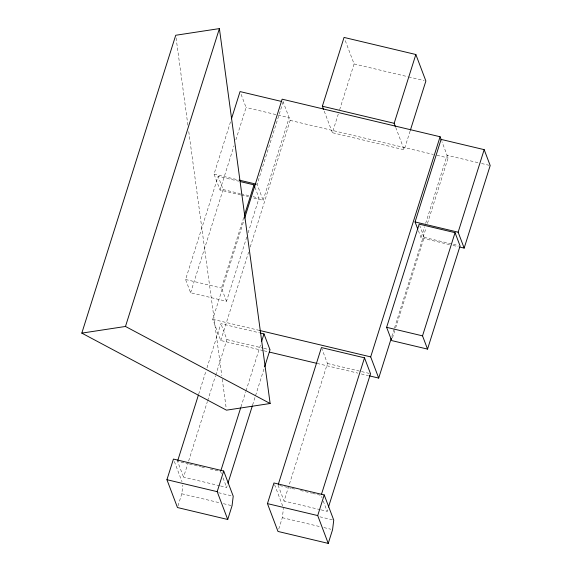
<?xml version="1.0" encoding="UTF-8"?>
<svg xmlns="http://www.w3.org/2000/svg" width="572" height="572" viewBox="0 0 572 572"><rect width="100%" height="100%" fill="white"/><g stroke="black" fill="none" stroke-linecap="round" stroke-linejoin="round"><path stroke-width="0.43" stroke-dasharray="2.86 2.15" d="M177.978 505.92L181.803 493.779L182.861 485.113M278.75 529.014L282.325 517.689L283.49 508.158M240.726 194.952L220.048 190.033L214.028 174.131L230.938 120.52M246.768 237.008L226.505 301.287L190.605 292.75L185.585 279.501L218.125 176.312L238.638 181.188M220.048 190.033L234.005 145.781M235.878 139.825L246.074 107.486L240.962 93.972M190.605 292.75L223.137 189.561L218.125 176.312M226.505 301.287L221.486 288.038L243.887 216.988M263.277 350.629L220.749 340.512L212.727 319.312L244.08 219.87M283.14 101.83L257.107 184.377L263.127 200.279L252.788 197.819M248.105 232.783L259.037 198.105L255.276 188.167M198.684 394.158L205.913 371.228M206.985 367.832L220.906 323.666L259.681 332.89M263.127 200.279L289.153 117.732L246.074 107.486M220.749 340.512L248.62 252.123M250.229 247.018L290.161 120.385L283.061 101.63M219.734 485.757L183.548 477.155L187.566 464.414M188.638 461.018L207.379 401.565M207.65 400.715L215.415 376.09M215.68 375.239L226.927 339.568L220.906 323.666M240.962 406.957L245.781 391.67M246.046 390.819L261.046 343.257M410.088 131.117L404.197 149.8L332.396 132.718L338.288 114.035M339.625 109.788L354.089 63.928L344.68 39.082M220.599 485.964L226.626 487.401L227.434 484.849M252.602 405.019L255.284 396.525M255.548 395.681L264.114 368.504M320.256 509.666L284.07 501.065L327.449 363.477L322.029 349.17M321.114 509.874L327.148 511.311L328.221 507.915M449.521 244.616L421.085 237.852L424.574 226.791M425.647 223.387L447.111 155.305L478.128 162.684M391.841 336.436L394.251 328.786M394.523 327.942L426.14 227.649M427.484 223.395L448.119 157.951L441.942 141.649M392.442 338.031L395.374 328.728M395.638 327.878L424.174 237.38L419.784 225.79M354.089 63.928L407.722 76.684M408.587 76.891L424.152 80.595M481.574 163.499L489.332 165.344M290.161 120.385L433.361 154.447M436.836 155.269L448.119 157.951M214.028 174.131L238.152 179.873M223.137 189.561L240.233 193.629M241.084 193.829L249.635 195.867M253.053 196.682L259.037 198.105M424.174 237.38L458.365 245.517M241.591 195.159L248.484 196.797M452.967 245.438L458.136 246.668M185.585 279.501L221.486 288.038M212.727 319.312L258.723 330.251M226.927 339.568L263.113 348.176M263.978 348.384L270.005 349.814M327.449 363.477L370.527 373.723M264.15 350.836L268.49 351.866M317.088 363.427L357.879 373.13M361.354 373.959L368.296 375.604M188.731 463.913L177.527 461.254L183.548 477.155M189.589 464.121L200.793 466.788M201.651 466.988L205.963 468.018M210.267 469.04L220.613 471.5L221.514 473.881M279.772 485.571L290.969 488.238M291.834 488.438L296.139 489.468M300.45 490.49L311.647 493.157M312.512 493.357L321.128 495.409L322.029 497.79M218.497 492.699L231.496 495.788M319.884 516.816L332.883 519.905M181.803 493.779L219.934 502.845M223.395 503.675L231.195 505.526M282.325 517.689L320.449 526.755M323.916 527.584L330.845 529.229M395.731 127.434L404.197 149.8M418.375 230.695L421.085 237.852M324.245 111.19L332.396 132.718M323.237 500.972L327.148 511.311M278.049 485.163L284.07 501.065M274.574 484.606L282.875 506.535M223.016 477.856L226.626 487.401M174.36 461.511L182.046 481.81M176.083 37.916L187.931 125.454M188.767 131.639L221.8 375.682M222.279 379.222L226.226 408.394"/><path stroke-width="0.86" d="M81.81 333.126L175.726 35.264L219.398 28.6L270.141 403.503L226.462 410.167L81.81 333.126L125.482 326.462L270.141 403.503M125.482 326.462L219.398 28.6M231.474 118.819L240.054 91.584L281.417 101.423M244.423 215.301L254.018 184.849L240.347 181.596M244.616 218.168L282.132 99.178L440.09 136.751L441.327 140.011M166.931 479.708L173.438 459.073L223.695 471.028L233.226 496.203L232.06 505.734L227.727 519.49L177.463 507.536L166.931 479.708L217.188 491.663L227.727 519.49M177.799 460.403L198.42 395.009M323.616 109.531L322.365 106.22L344.051 37.43L415.851 54.504L425.883 81.009L410.353 130.266M220.878 470.649L240.69 407.8M261.576 341.563L263.992 333.919L260.546 333.097M217.188 491.663L223.695 471.028M227.971 483.154L252.338 405.87M264.65 366.802L270.005 349.814L263.992 333.919M267.453 503.617L273.959 482.982L324.217 494.937L333.748 520.112L332.582 529.643L328.242 543.4L277.985 531.445L267.453 503.617L317.71 515.572L328.242 543.4M278.314 484.312L321.428 347.576L364.507 357.829L370.527 373.723L328.485 507.064M395.416 126.612L394.165 123.295L415.851 54.504M321.392 494.558L364.507 357.829M317.71 515.572L324.217 494.937M369.162 375.811L378.707 378.085L370.685 356.885L440.09 136.751M417.774 229.107L415.065 221.95L441.098 139.404L484.177 149.649L490.19 165.551L464.164 248.098L459.859 247.075M386.622 327.32L419.162 224.131L455.055 232.668L460.074 245.924L427.541 349.106L391.641 340.569L386.622 327.32L422.522 335.857L427.541 349.106M378.707 378.085L391.305 338.138M422.522 335.857L455.055 232.668M464.164 248.098L458.143 232.196L484.177 149.649M322.365 106.22L394.165 123.295M239.017 180.08L256.249 184.177M415.065 221.95L458.143 232.196M259.595 330.459L370.685 356.885M269.355 352.073L316.223 363.22M254.018 184.849L254.962 187.337"/></g></svg>
